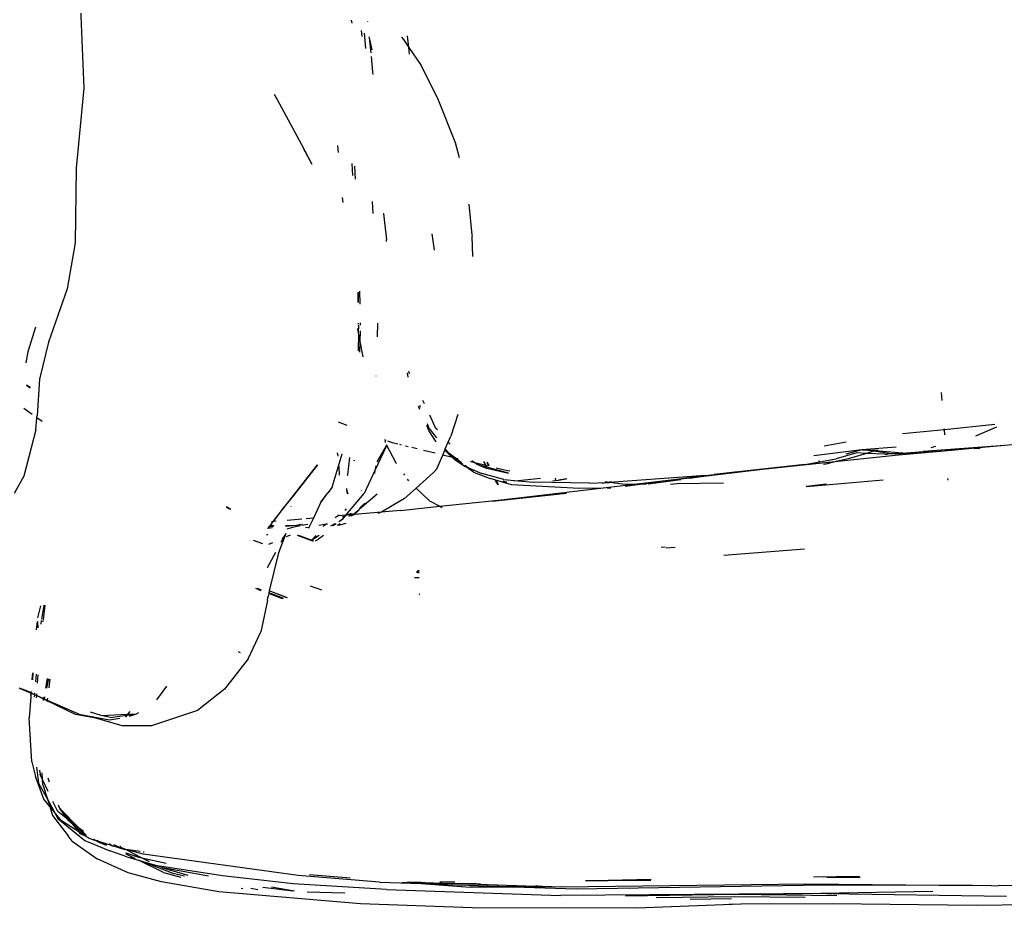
# Model space of a CAD drawing. Header units: millimetres. Extents: x -41292 to 298682, y -22072 to 33155.
# Drawn here: x 30320.8 to 30589.9, y -13208 to -12965.4 of the extents above; entities that cross this region are included whole.
import ezdxf

# ---------------------------------------------------------------- set-up
doc = ezdxf.new("R2010")
doc.units = ezdxf.units.MM

# ---------------------------------------------------------------- blocks, each defined once
blk = doc.blocks.new('rmfnasesx')
for p, q in [((57800.56, 2552.43), (57801.52, 2528.31)), ((57874.77, 2546.04), (57874.6, 2546.92)), ((57879.1, 2546.47), (57879.09, 2546.54)), ((57877.5, 2542.44), (57877.33, 2544.1)), ((57878.56, 2539.17), (57878.19, 2543.35)), ((57879.36, 2542.33), (57879.62, 2541.23)), ((57879.62, 2541.23), (57879.52, 2542.19)), ((57879.95, 2537.95), (57879.62, 2541.23)), ((57879.62, 2541.23), (57880.19, 2538.77)), ((57888.25, 2542.28), (57888.79, 2541.61)), ((57888.79, 2541.61), (57890.26, 2539.43)), ((57890.26, 2539.43), (57889.87, 2542.59)), ((57890.49, 2537.59), (57890.26, 2539.43)), ((57890.26, 2539.43), (57893.61, 2534.49)), ((57880.46, 2532.81), (57880.05, 2536.96)), ((57880.55, 2532.03), (57880.46, 2532.81)), ((57893.61, 2534.49), (57898.3, 2525.11)), ((57801.52, 2528.31), (57799.45, 2506.49)), ((57854.43, 2525.14), (57853.56, 2526.63)), ((57854.18, 2525.47), (57853.56, 2526.63)), ((57854.36, 2525.15), (57854.32, 2525.22)), ((57861.1, 2512.9), (57854.43, 2525.14)), ((57898.3, 2525.11), (57902.97, 2513.5)), ((57863.9, 2507.49), (57861.1, 2512.9)), ((57863.9, 2507.49), (57861.54, 2511.86)), ((57871.03, 2510.78), (57870.85, 2512.65)), ((57902.97, 2513.5), (57904, 2509.42)), ((57799.45, 2506.49), (57799.13, 2486.14)), ((57875, 2504.5), (57874.8, 2507.79)), ((57875.43, 2507.01), (57875.63, 2503.5)), ((57872.33, 2497.13), (57872.2, 2498.51)), ((57880.56, 2494.11), (57880.37, 2497.37)), ((57906.7, 2496.65), (57907.52, 2488.27)), ((57883.31, 2494.14), (57883.33, 2494.11)), ((57883.33, 2494.11), (57883.62, 2491.65)), ((57883.62, 2491.65), (57884.19, 2486.99)), ((57884.21, 2486.47), (57884.19, 2486.99)), ((57897.27, 2484.11), (57896.67, 2488.54)), ((57907.52, 2488.27), (57907.55, 2487.94)), ((57907.75, 2482.37), (57907.55, 2487.94)), ((57799.13, 2486.14), (57797.01, 2473.58)), ((57797.01, 2473.58), (57791.87, 2459.02)), ((57876.46, 2472.53), (57876.49, 2472.55)), ((57876.46, 2472.53), (57876.46, 2469.89)), ((57876.48, 2469.86), (57876.46, 2472.53)), ((57876.85, 2472.88), (57876.91, 2469.41)), ((57876.5, 2469.85), (57876.46, 2469.89)), ((57788.31, 2463.08), (57786.26, 2456.34)), ((57876.24, 2462.76), (57876.46, 2461.56)), ((57876.46, 2464.12), (57876.46, 2464)), ((57876.52, 2463.53), (57876.46, 2463.71)), ((57876.52, 2463.53), (57876.46, 2461.56)), ((57876.49, 2463.97), (57876.49, 2464.13)), ((57876.52, 2463.96), (57876.52, 2464.14)), ((57876.99, 2464.25), (57877, 2463.62)), ((57881.69, 2464.14), (57881.59, 2460.43)), ((57876.46, 2461.56), (57876.53, 2461.17)), ((57876.53, 2461.17), (57876.46, 2456.75)), ((57876.53, 2461.17), (57876.91, 2459.17)), ((57877.02, 2462.1), (57876.91, 2459.17)), ((57791.87, 2459.02), (57789.43, 2448.87)), ((57876.91, 2459.17), (57876.8, 2456.27)), ((57876.91, 2459.17), (57877.69, 2454.98)), ((57786.26, 2456.34), (57785.67, 2453.32)), ((57876.55, 2456.62), (57876.46, 2456.75)), ((57881.31, 2449.8), (57881.31, 2449.75)), ((57890.14, 2449.44), (57889.88, 2450.58)), ((57890.21, 2451.05), (57890.4, 2450.35)), ((57785.89, 2447.24), (57786.92, 2446.51)), ((57785.9, 2447.32), (57786.91, 2446.61)), ((57785.91, 2447.38), (57786.9, 2446.68)), ((57789.43, 2448.87), (57788.79, 2438.85)), ((58035.9, 2443.11), (58035.73, 2445.3)), ((57785.12, 2441), (57787.44, 2439.36)), ((57893.25, 2440.65), (57892.89, 2441.48)), ((57893.5, 2441.12), (57893.27, 2441.69)), ((57894.52, 2442.17), (57894.1, 2443.07)), ((57788.39, 2435.09), (57788.7, 2438.47)), ((57788.7, 2438.47), (57788.79, 2438.85)), ((57788.7, 2438.47), (57790.18, 2437.42)), ((57897.67, 2435.46), (57895.99, 2439.04)), ((57903.66, 2439.29), (57901.74, 2433.36)), ((57873.42, 2436.24), (57871.09, 2437.13)), ((57895.76, 2434.91), (57895.19, 2436.21)), ((57895.84, 2435.43), (57895.33, 2436.69)), ((58050.29, 2436.54), (58036.5, 2435.11)), ((58045.06, 2433.47), (58050.84, 2435.85)), ((57788.39, 2435.09), (57785.19, 2422.44)), ((57897.77, 2431.76), (57895.76, 2434.91)), ((57895.84, 2435.43), (57897.87, 2432.87)), ((57898.06, 2435.03), (57897.67, 2435.46)), ((57901.04, 2431.73), (57901.74, 2433.36)), ((58036.5, 2435.11), (58025.08, 2433.94)), ((58036.5, 2435.11), (58036.48, 2435.34)), ((58036.61, 2433.67), (58036.5, 2435.11)), ((57884.15, 2430.72), (57881.02, 2424)), ((57881.66, 2426.29), (57884.15, 2430.72)), ((57883.69, 2432.06), (57883.82, 2431.71)), ((57884.07, 2432.17), (57883.74, 2432.3)), ((57883.86, 2431.64), (57883.82, 2431.71)), ((57886.8, 2425.93), (57884.22, 2430.93)), ((57885.84, 2431.5), (57884.58, 2431.98)), ((57887.27, 2431.15), (57885.84, 2431.5)), ((57888.23, 2430.91), (57887.8, 2431.02)), ((57890.13, 2430.45), (57889.33, 2430.65)), ((57892.58, 2429.85), (57891.1, 2430.22)), ((57900.24, 2429.86), (57901.04, 2431.73)), ((57901.55, 2431.17), (57901.04, 2431.73)), ((58009.72, 2431.68), (58003.71, 2430.65)), ((58023.32, 2430.3), (58014, 2429.64)), ((58052.98, 2430.79), (58030.75, 2429.14)), ((58048.88, 2430.42), (58030.75, 2429.14)), ((58034.11, 2430.51), (58032.83, 2430.16)), ((58048.88, 2430.42), (58036.41, 2429.28)), ((58052.98, 2430.79), (58048.88, 2430.42)), ((58071.12, 2432.45), (58052.98, 2430.79)), ((57869.31, 2419.45), (57872.1, 2428.53)), ((57870.72, 2428.76), (57870.9, 2428)), ((57870.9, 2428), (57870.91, 2427.85)), ((57874.07, 2427.47), (57873.49, 2422.82)), ((57897.48, 2428.66), (57894.3, 2429.44)), ((57897.91, 2424.39), (57899.52, 2428.16)), ((57899.52, 2428.16), (57900.08, 2429.47)), ((57902.18, 2427.51), (57899.52, 2428.16)), ((57900.08, 2429.47), (57900.24, 2429.86)), ((57901.79, 2427.9), (57900.08, 2429.47)), ((57901.18, 2428.7), (57900.24, 2429.86)), ((57903.01, 2427.31), (57901.18, 2428.7)), ((57901.18, 2428.7), (57901.79, 2427.9)), ((57902.42, 2427.46), (57901.79, 2427.9)), ((57902.18, 2427.51), (57901.79, 2427.9)), ((57902.82, 2426.92), (57902.18, 2427.51)), ((57902.42, 2427.46), (57902.18, 2427.51)), ((58014, 2429.64), (58000.9, 2427.98)), ((58024.02, 2428.15), (58006.61, 2426.31)), ((58012.65, 2428.75), (58006.96, 2427.16)), ((58014, 2429.64), (58009.58, 2428.42)), ((58015.23, 2428.63), (58010.61, 2427.24)), ((58015.23, 2428.63), (58012.65, 2428.75)), ((58014, 2429.64), (58018.3, 2429.55)), ((58017.18, 2429.21), (58014, 2429.64)), ((58017.62, 2429.35), (58014, 2429.64)), ((58017.18, 2429.21), (58015.23, 2428.63)), ((58020.21, 2428.4), (58015.23, 2428.63)), ((58017.62, 2429.35), (58017.18, 2429.21)), ((58022.15, 2428.53), (58017.18, 2429.21)), ((58018.3, 2429.55), (58017.62, 2429.35)), ((58025.04, 2428.74), (58017.62, 2429.35)), ((58020.21, 2428.4), (58021, 2428.45)), ((58022.15, 2428.53), (58021, 2428.45)), ((58025.04, 2428.74), (58022.15, 2428.53)), ((58023.26, 2428.38), (58022.15, 2428.53)), ((58036.41, 2429.28), (58023.26, 2428.38)), ((58036.41, 2429.28), (58024.02, 2428.15)), ((58025.17, 2428.73), (58025.04, 2428.74)), ((58025.17, 2428.73), (58030.75, 2429.14)), ((58046.31, 2429.95), (58044.61, 2429.84)), ((57853.22, 2410.02), (57865.36, 2425.5)), ((57865.36, 2425.5), (57858.75, 2417.15)), ((57871.2, 2425.12), (57871.29, 2422.69)), ((57875.35, 2426.79), (57875.3, 2426.48)), ((57881.23, 2425.25), (57881.02, 2424)), ((57886.8, 2425.93), (57886.82, 2425.9)), ((57905.03, 2425.62), (57902.42, 2427.46)), ((57903.01, 2427.31), (57902.42, 2427.46)), ((57905.42, 2425.17), (57902.82, 2426.92)), ((57904.63, 2426.08), (57903.01, 2427.31)), ((57903.21, 2427.26), (57903.01, 2427.31)), ((57903.72, 2427.14), (57903.48, 2427.2)), ((57905.42, 2425.17), (57905.9, 2425)), ((57905.9, 2425), (57905.54, 2425.25)), ((57906.17, 2424.91), (57905.64, 2425.32)), ((57905.9, 2425), (57906.04, 2424.9)), ((57907.96, 2423.55), (57906.04, 2424.9)), ((57906.04, 2424.9), (57906.35, 2424.77)), ((57908.27, 2426.03), (57907.1, 2426.32)), ((57908.27, 2426.03), (57907.46, 2426.57)), ((57908.98, 2425.56), (57908.27, 2426.03)), ((57911.31, 2425.29), (57908.27, 2426.03)), ((57917.46, 2423.21), (57908.98, 2425.56)), ((57910.57, 2424.89), (57908.98, 2425.56)), ((57911.56, 2424.52), (57910.57, 2424.89)), ((57910.62, 2426.39), (57911.31, 2425.29)), ((57911.31, 2425.29), (57911.52, 2424.96)), ((57911.86, 2425.15), (57911.31, 2425.29)), ((57911.6, 2426.26), (57912.05, 2425.26)), ((57911.63, 2426.26), (57912.11, 2425.29)), ((57912.17, 2425.33), (57911.66, 2426.26)), ((57911.66, 2426.26), (57912.14, 2425.31)), ((57998.41, 2425.56), (57973.65, 2422.83)), ((58006.61, 2426.31), (57986.88, 2424.22)), ((57998.41, 2425.56), (58006.96, 2427.16)), ((58002.48, 2426.47), (58002.17, 2426.38)), ((58004.11, 2425.72), (58003.51, 2425.61)), ((58006.61, 2426.31), (58004.11, 2425.72)), ((58010.61, 2427.24), (58006.61, 2426.31)), ((57785.19, 2422.44), (57782.53, 2417.66)), ((57873.49, 2422.82), (57873.47, 2422.54)), ((57881.02, 2424), (57878.07, 2417.68)), ((57880.89, 2423.23), (57880.88, 2423.15)), ((57881.02, 2424), (57880.89, 2423.23)), ((57888.83, 2423.04), (57889.1, 2422.66)), ((57892.24, 2419.14), (57897.01, 2423.38)), ((57897.91, 2424.39), (57897.01, 2423.38)), ((57907.96, 2423.55), (57906.35, 2424.77)), ((57906.35, 2424.77), (57910.21, 2423.15)), ((57907.96, 2423.55), (57912.46, 2421.78)), ((57916.18, 2421.5), (57910.21, 2423.15)), ((57917.45, 2423.19), (57911.56, 2424.52)), ((57917.26, 2423.84), (57914.14, 2424.6)), ((57917.88, 2423.77), (57917.26, 2423.84)), ((57971.24, 2422.57), (57945, 2420.7)), ((57971.24, 2422.57), (57962.63, 2421.39)), ((57986.88, 2424.22), (57967.01, 2421.9)), ((57967.01, 2421.9), (57973.65, 2422.83)), ((57971.24, 2422.57), (57973.65, 2422.83)), ((57973.65, 2422.83), (57979.98, 2423.72)), ((57869.31, 2419.45), (57868.14, 2417.87)), ((57869.31, 2419.45), (57868.18, 2417.84)), ((57889.83, 2421.62), (57890.19, 2421.1)), ((57918.3, 2420.07), (57912.46, 2421.78)), ((57913.87, 2421.19), (57914.57, 2420.07)), ((57914.13, 2421.18), (57914.7, 2420.11)), ((57914.17, 2421.18), (57914.7, 2420.11)), ((57916.63, 2420.76), (57916.01, 2421.08)), ((57916.18, 2421.5), (57920.09, 2421.13)), ((57917.03, 2420.8), (57916.63, 2420.76)), ((57916.63, 2420.76), (57916.79, 2420.73)), ((57936.92, 2419.03), (57918.3, 2420.07)), ((57920.09, 2421.13), (57918.98, 2421.01)), ((57926.23, 2421.79), (57920.09, 2421.13)), ((57920.09, 2421.13), (57924.25, 2420.74)), ((57939.63, 2420.55), (57924.25, 2420.74)), ((57929.54, 2421.13), (57930.3, 2421.24)), ((57930.25, 2421.9), (57930.3, 2421.24)), ((57930.3, 2421.24), (57931.18, 2421.37)), ((57930.3, 2421.24), (57930.3, 2421.14)), ((57931.18, 2421.37), (57933.22, 2421.73)), ((57933.38, 2421.7), (57931.18, 2421.37)), ((57939.63, 2420.55), (57944.07, 2420.68)), ((57943.03, 2420.5), (57944.07, 2420.68)), ((57952.62, 2420.22), (57943.32, 2419.13)), ((57944.46, 2420.74), (57943.8, 2420.81)), ((57944.07, 2420.68), (57944.46, 2420.74)), ((57944.07, 2420.68), (57944.84, 2420.7)), ((57944.46, 2420.74), (57945.58, 2420.93)), ((57944.84, 2420.7), (57944.46, 2420.74)), ((57944.84, 2420.7), (57945, 2420.7)), ((57949.39, 2420.18), (57945, 2420.7)), ((57954.06, 2420.24), (57949.39, 2419.61)), ((57952.62, 2420.22), (57949.39, 2420.18)), ((57962.63, 2421.39), (57952.62, 2420.22)), ((57954.06, 2420.24), (57953.45, 2420.23)), ((57958.42, 2420.82), (57954.06, 2420.24)), ((57955.16, 2420.25), (57954.06, 2420.24)), ((57955.59, 2420.3), (57964.54, 2421.55)), ((57963.54, 2420.35), (57961.69, 2420.17)), ((57967.01, 2421.9), (57962.63, 2421.39)), ((57976.18, 2420.51), (57963.54, 2420.35)), ((57998.75, 2419.6), (57998.86, 2419.57)), ((57998.86, 2419.57), (58019.81, 2421.45)), ((58004.3, 2420.22), (57998.86, 2419.57)), ((58037.54, 2421.29), (58037.5, 2421.77)), ((57858.75, 2417.15), (57855.88, 2413.56)), ((57866.24, 2415.31), (57868.18, 2417.84)), ((57868.11, 2417.83), (57866.24, 2415.31)), ((57873.1, 2411.77), (57878.07, 2417.68)), ((57873.3, 2419.02), (57873.29, 2418.81)), ((57873.29, 2418.81), (57873.45, 2417.58)), ((57873.29, 2418.81), (57873.66, 2417.63)), ((57881.59, 2417.55), (57876.7, 2413.29)), ((57877.28, 2418.51), (57877.32, 2418.59)), ((57889.11, 2416.36), (57892.24, 2419.14)), ((57892.13, 2419.24), (57892.24, 2419.14)), ((57892.24, 2419.14), (57895.95, 2415.65)), ((57913.15, 2415.61), (57933.29, 2417.82)), ((57943.32, 2419.13), (57921.77, 2416.61)), ((57921.77, 2416.61), (57933.29, 2417.82)), ((57943.32, 2419.13), (57936.92, 2419.03)), ((57945.39, 2419.16), (57944.41, 2419.15)), ((57840.4, 2414.05), (57841.55, 2413.44)), ((57840.42, 2414.1), (57841.58, 2413.48)), ((57858.13, 2414.18), (57858.13, 2414.22)), ((57866.24, 2415.31), (57864.2, 2410.99)), ((57876.7, 2413.29), (57878.14, 2414.95)), ((57878.14, 2414.95), (57876.92, 2413.74)), ((57878.14, 2415.01), (57878.14, 2414.95)), ((57889.11, 2416.36), (57882.81, 2412.63)), ((57888.02, 2413.08), (57898.71, 2414.2)), ((57895.95, 2415.65), (57898.71, 2414.2)), ((57898.71, 2414.2), (57921.77, 2416.61)), ((57898.71, 2414.2), (57899.21, 2413.93)), ((57921.77, 2416.61), (57913.15, 2415.61)), ((57840.38, 2413.98), (57841.5, 2413.38)), ((57855.88, 2413.56), (57853.22, 2410.02)), ((57870.95, 2411.58), (57870.18, 2411.04)), ((57870.95, 2411.58), (57870.79, 2411.56)), ((57871.29, 2411.82), (57870.95, 2411.58)), ((57873.1, 2411.77), (57870.95, 2411.58)), ((57872.98, 2411.63), (57872.05, 2411.25)), ((57872.13, 2410.62), (57872.98, 2411.63)), ((57873.17, 2413.47), (57872.83, 2413.09)), ((57872.98, 2411.63), (57873.1, 2411.77)), ((57873.13, 2411.69), (57872.98, 2411.63)), ((57873.39, 2411.79), (57873.1, 2411.77)), ((57874.49, 2412.24), (57873.39, 2411.79)), ((57874.73, 2411.91), (57873.39, 2411.79)), ((57874.54, 2411.81), (57873.82, 2411.42)), ((57875.26, 2411.87), (57874.48, 2411.48)), ((57874.99, 2411.85), (57874.48, 2411.48)), ((57875.11, 2412.11), (57874.73, 2411.91)), ((57875.13, 2411.95), (57874.73, 2411.91)), ((57875.13, 2411.95), (57875.04, 2411.88)), ((57875.31, 2412.08), (57875.13, 2411.95)), ((57875.48, 2411.98), (57875.13, 2411.95)), ((57875.61, 2412.38), (57875.31, 2412.08)), ((57882.81, 2412.63), (57875.48, 2411.98)), ((57875.64, 2412.06), (57875.48, 2411.98)), ((57875.78, 2412.47), (57875.61, 2412.38)), ((57875.64, 2412.06), (57876.01, 2412.48)), ((57876.68, 2413.26), (57875.78, 2412.47)), ((57876.1, 2412.58), (57876.68, 2413.26)), ((57876.68, 2413.26), (57876.7, 2413.29)), ((57882.5, 2412.48), (57881.85, 2412.19)), ((57888.02, 2413.08), (57882.81, 2412.63)), ((57899.27, 2413.9), (57899.34, 2413.87)), ((57853.18, 2410.02), (57852.1, 2408.6)), ((57853.27, 2408.66), (57852.1, 2408.6)), ((57852.59, 2409.06), (57853.34, 2408.78)), ((57853.18, 2410.02), (57852.75, 2409.98)), ((57852.79, 2409.07), (57853.37, 2408.85)), ((57852.93, 2409.07), (57853.4, 2408.89)), ((57853.22, 2410.02), (57853.18, 2410.02)), ((57854.04, 2410.09), (57853.22, 2410.02)), ((57859.56, 2408.98), (57856.56, 2408.65)), ((57859.56, 2408.98), (57856.61, 2408.83)), ((57861.03, 2410.71), (57857.04, 2410.36)), ((57860.65, 2408.84), (57858.9, 2408.47)), ((57860.82, 2409.22), (57859.56, 2408.98)), ((57860.95, 2409.18), (57859.56, 2408.98)), ((57862.66, 2409.26), (57861.07, 2408.93)), ((57861.33, 2409.23), (57861.23, 2409.22)), ((57864.2, 2410.99), (57862.24, 2410.81)), ((57864.2, 2410.99), (57863.01, 2408.45)), ((57867.76, 2409.32), (57865.7, 2408.94)), ((57866.98, 2408.76), (57866.87, 2408.63)), ((57867.76, 2409.32), (57866.98, 2408.76)), ((57867.83, 2409.36), (57867.76, 2409.32)), ((57868.03, 2409.36), (57867.83, 2409.36)), ((57870.08, 2409.4), (57868.9, 2408.77)), ((57870.39, 2409.41), (57869.53, 2408.82)), ((57871.56, 2409.43), (57870.81, 2408.91)), ((57873.05, 2409.46), (57870.99, 2408.92)), ((57872.13, 2410.62), (57871.13, 2409.93)), ((57851.66, 2406.42), (57851.43, 2406.36)), ((57851.78, 2406.42), (57851.66, 2406.42)), ((57851.73, 2408.13), (57851.72, 2408.1)), ((57852.1, 2408.6), (57851.73, 2408.13)), ((57853.07, 2408.28), (57851.73, 2408.13)), ((57852.1, 2408.6), (57851.99, 2408.59)), ((57856.68, 2406.78), (57854.71, 2401.48)), ((57856.68, 2406.78), (57856, 2405.54)), ((57857.84, 2406.35), (57856.82, 2405.9)), ((57858.9, 2408.47), (57856.93, 2407.91)), ((57859.77, 2406.32), (57863.71, 2404.82)), ((57859.98, 2406.32), (57863.76, 2404.88)), ((57860.13, 2406.32), (57863.8, 2404.92)), ((57863.01, 2408.45), (57862.05, 2408.28)), ((57863.01, 2408.45), (57862.87, 2408.17)), ((57864.91, 2406.26), (57863.8, 2404.92)), ((57865.83, 2406.25), (57863.8, 2404.92)), ((57867.02, 2406.24), (57865.62, 2405.25)), ((57847.78, 2404.97), (57850.31, 2404.01)), ((57853.09, 2404.26), (57851.94, 2403.76)), ((57856, 2405.54), (57855.33, 2404.32)), ((57856, 2405.54), (57855.63, 2405.38)), ((57863.71, 2404.82), (57863.63, 2404.73)), ((57863.76, 2404.88), (57863.71, 2404.82)), ((57863.71, 2404.82), (57863.93, 2404.73)), ((57863.8, 2404.92), (57863.76, 2404.88)), ((57863.76, 2404.88), (57864.1, 2404.75)), ((57863.8, 2404.92), (57864.22, 2404.76)), ((57864.81, 2404.8), (57865.62, 2405.25)), ((57853.84, 2401.57), (57851.58, 2397.43)), ((57854.71, 2401.48), (57852.18, 2391.16)), ((57960.34, 2403.01), (57959.17, 2402.91)), ((57962.96, 2402.97), (57960.53, 2402.73)), ((57998.31, 2402.49), (57976.3, 2400.74)), ((57851.57, 2397.37), (57851.58, 2397.43)), ((57893.08, 2395.95), (57892.37, 2396.12)), ((57893.08, 2396.03), (57892.4, 2396.19)), ((57892.42, 2396.24), (57893.08, 2396.08)), ((57893.07, 2396.38), (57892.46, 2396.32)), ((57892.62, 2396.71), (57893.06, 2396.75)), ((57891.79, 2394.72), (57893.11, 2394.8)), ((57850, 2391.15), (57848.47, 2391.74)), ((57850.03, 2391.34), (57848.93, 2391.76)), ((57852.01, 2390.38), (57851.83, 2389.54)), ((57852.05, 2390.57), (57852.01, 2390.38)), ((57855.77, 2388.95), (57852.01, 2390.38)), ((57852.17, 2391.08), (57852.05, 2390.57)), ((57856.11, 2389.02), (57852.05, 2390.57)), ((57852.18, 2391.16), (57852.17, 2391.08)), ((57857.03, 2389.22), (57852.17, 2391.08)), ((57857.19, 2389.25), (57852.18, 2391.16)), ((57866.54, 2391.26), (57863.47, 2392.43)), ((57893, 2390.27), (57893.24, 2390.21)), ((57790.07, 2383.35), (57790.73, 2387.16)), ((57790.85, 2387.18), (57790.4, 2383.22)), ((57851.69, 2388.48), (57849.9, 2379.93)), ((57851.69, 2388.48), (57851.81, 2389.43)), ((57851.81, 2389.43), (57851.71, 2388.99)), ((57851.81, 2389.43), (57851.83, 2389.54)), ((57788.96, 2383.78), (57789.78, 2387.01)), ((57788.64, 2380.44), (57788.84, 2382.76)), ((57789.08, 2381.02), (57788.97, 2382.79)), ((57789.84, 2382), (57790, 2382.98)), ((57790.38, 2383.05), (57790.33, 2382.66)), ((57846.38, 2372.55), (57849.9, 2379.93)), ((57844.32, 2374.23), (57843.76, 2374.46)), ((57846.38, 2372.55), (57839.94, 2364.28)), ((57787.45, 2366.85), (57787.61, 2368.69)), ((57787.61, 2368.69), (57787.47, 2366.84)), ((57788.5, 2368.36), (57788.33, 2366.26)), ((57788.88, 2365.9), (57789.02, 2368.17)), ((57791.12, 2364.57), (57791.63, 2367.2)), ((57791.9, 2367.1), (57791.36, 2364.59)), ((57792.26, 2366.97), (57791.95, 2364.65)), ((57783.88, 2364.6), (57784.17, 2364.49)), ((57786.01, 2363.81), (57784.17, 2364.49)), ((57784.17, 2364.49), (57787.13, 2363.19)), ((57787.14, 2363.26), (57786.01, 2363.81)), ((57787.07, 2362.53), (57787.13, 2363.19)), ((57787.13, 2363.19), (57787.1, 2362.52)), ((57787.13, 2363.19), (57787.14, 2363.26)), ((57787.13, 2363.19), (57787.16, 2363.17)), ((57787.14, 2363.26), (57787.17, 2363.6)), ((57787.2, 2363.59), (57787.14, 2363.26)), ((57787.14, 2363.26), (57788.06, 2362.81)), ((57787.16, 2363.17), (57788.06, 2362.81)), ((57788.09, 2363.23), (57788.06, 2362.81)), ((57788.66, 2362.51), (57788.69, 2362.99)), ((57821.46, 2361.39), (57824.23, 2365.05)), ((57839.94, 2364.28), (57832.54, 2358.49)), ((57787.08, 2362.22), (57786.59, 2356.49)), ((57787.07, 2362.53), (57787.08, 2362.22)), ((57788.06, 2362.81), (57788.01, 2362.17)), ((57788.06, 2362.81), (57788.66, 2362.51)), ((57788.62, 2361.94), (57788.66, 2362.51)), ((57790.54, 2361.59), (57788.66, 2362.51)), ((57788.66, 2362.51), (57790.56, 2361.69)), ((57790.5, 2361.22), (57790.52, 2361.51)), ((57790.52, 2361.51), (57790.54, 2361.59)), ((57790.54, 2361.59), (57790.56, 2361.69)), ((57791.48, 2361.13), (57790.54, 2361.59)), ((57790.56, 2361.69), (57790.66, 2362.21)), ((57790.56, 2361.69), (57791.5, 2361.28)), ((57790.83, 2362.14), (57790.73, 2361.69)), ((57791.48, 2361.13), (57791.45, 2360.86)), ((57791.5, 2361.28), (57791.48, 2361.13)), ((57799.24, 2357.34), (57791.48, 2361.13)), ((57791.58, 2361.85), (57791.5, 2361.28)), ((57791.5, 2361.28), (57800.74, 2357.26)), ((57806.3, 2357.05), (57803.38, 2358.04)), ((57813.31, 2357.18), (57815.89, 2357.56)), ((57814.05, 2358.19), (57813.5, 2357.43)), ((57813.5, 2357.43), (57815.89, 2357.56)), ((57814.04, 2356.94), (57815.89, 2357.56)), ((57815.89, 2357.56), (57816.55, 2357.95)), ((57832.54, 2358.49), (57820.02, 2354.23)), ((57787.3, 2344.4), (57786.59, 2356.49)), ((57804.83, 2356.32), (57799.24, 2357.34)), ((57808.58, 2355.79), (57800.74, 2357.26)), ((57812.04, 2354.3), (57804.83, 2356.32)), ((57806.3, 2357.05), (57813.5, 2357.43)), ((57808.78, 2356.51), (57806.3, 2357.05)), ((57811.37, 2356.28), (57808.58, 2355.79)), ((57808.78, 2356.51), (57813.31, 2357.18)), ((57813.31, 2357.18), (57812.94, 2356.67)), ((57813.5, 2357.43), (57813.31, 2357.18)), ((57820.02, 2354.23), (57812.04, 2354.3)), ((57787.3, 2344.4), (57788.32, 2340.48)), ((57788.62, 2343.01), (57789.17, 2338.66)), ((57789.46, 2342.14), (57789.6, 2340.98)), ((57790.23, 2339.65), (57790.13, 2341.45)), ((57790.61, 2334.22), (57788.32, 2340.48)), ((57789.17, 2338.66), (57791.58, 2334.21)), ((57790.23, 2339.65), (57789.6, 2340.98)), ((57791.79, 2336.36), (57790.23, 2339.65)), ((57790.32, 2338.12), (57790.23, 2339.65)), ((57792.2, 2338.91), (57791.8, 2339.94)), ((57790.32, 2338.12), (57791.58, 2334.21)), ((57792.21, 2332.25), (57790.61, 2334.22)), ((57791.58, 2334.21), (57793.49, 2330.68)), ((57791.58, 2334.21), (57792.21, 2332.25)), ((57794.4, 2330.86), (57793.11, 2333.59)), ((57792.21, 2332.25), (57793.02, 2329.75)), ((57793.49, 2330.68), (57792.21, 2332.25)), ((57795.39, 2328.36), (57793.49, 2330.68)), ((57793.49, 2330.68), (57794.44, 2328.93)), ((57797.16, 2328.72), (57794.4, 2330.86)), ((57795.01, 2331.68), (57794.66, 2332.6)), ((57795.01, 2331.68), (57800.39, 2326.21)), ((57797.16, 2328.72), (57795.01, 2331.68)), ((57795.01, 2331.68), (57797.8, 2328.22)), ((57793.02, 2329.75), (57797.22, 2324.21)), ((57794.44, 2328.93), (57801.84, 2322.94)), ((57800.13, 2325.34), (57795.39, 2328.36)), ((57797.36, 2328.44), (57797.16, 2328.72)), ((57797.8, 2328.22), (57797.16, 2328.72)), ((57797.36, 2328.44), (57798.48, 2327.38)), ((57800.39, 2326.21), (57797.8, 2328.22)), ((57797.8, 2328.22), (57798.48, 2327.38)), ((57798.48, 2327.38), (57798.97, 2326.91)), ((57798.48, 2327.38), (57800.13, 2325.34)), ((57798.97, 2326.91), (57801.99, 2324.59)), ((57800.13, 2325.34), (57800.48, 2324.91)), ((57801.68, 2324.35), (57800.13, 2325.34)), ((57800.39, 2326.21), (57801.99, 2324.59)), ((57801.43, 2325.4), (57800.39, 2326.21)), ((57798.36, 2322.76), (57797.22, 2324.21)), ((57798.36, 2322.76), (57805.18, 2317.96)), ((57800.48, 2324.91), (57801.68, 2324.35)), ((57801.68, 2324.35), (57802.63, 2323.91)), ((57802.9, 2323.57), (57801.68, 2324.35)), ((57801.84, 2322.94), (57808.64, 2320.11)), ((57801.99, 2324.59), (57802.15, 2324.51)), ((57802.18, 2324.47), (57802.15, 2324.51)), ((57802.9, 2323.57), (57804.3, 2323.14)), ((57803.97, 2323.3), (57804.3, 2323.14)), ((57804.58, 2323.06), (57804.29, 2323.21)), ((57804.3, 2323.14), (57804.58, 2323.06)), ((57804.58, 2323.06), (57805.54, 2322.76)), ((57805.87, 2322.37), (57804.58, 2323.06)), ((57805.05, 2323.02), (57805.54, 2322.76)), ((57805.54, 2322.76), (57807.69, 2321.66)), ((57805.54, 2322.76), (57808.97, 2321.71)), ((57807.26, 2321.75), (57805.87, 2322.37)), ((57807.26, 2321.75), (57807.37, 2321.73)), ((57808.97, 2321.71), (57808.58, 2322.1)), ((57813.27, 2318.49), (57808.64, 2320.11)), ((57809.39, 2321.29), (57808.97, 2321.71)), ((57808.97, 2321.71), (57812.75, 2320.55)), ((57809.64, 2321.83), (57812.75, 2320.55)), ((57811.57, 2321.33), (57811.45, 2321.36)), ((57811.68, 2321.18), (57811.57, 2321.33)), ((57811.68, 2321.18), (57812.96, 2320.52)), ((57812.96, 2320.52), (57812.75, 2320.55)), ((57816.94, 2319.94), (57812.96, 2320.52)), ((57817.71, 2319.26), (57812.96, 2320.52)), ((57813.2, 2320.4), (57817.36, 2318.27)), ((57817.97, 2319.79), (57817.74, 2319.82)), ((57813.6, 2314.12), (57805.18, 2317.96)), ((57812.99, 2319.62), (57816.19, 2318.54)), ((57813.9, 2319.22), (57813.01, 2319.5)), ((57815.61, 2318), (57813.08, 2319.25)), ((57813.27, 2318.49), (57816.47, 2317.58)), ((57816.19, 2318.54), (57813.9, 2319.22)), ((57814.88, 2318.25), (57814.4, 2318.44)), ((57815.43, 2318.04), (57814.93, 2318.24)), ((57816.19, 2318.54), (57817.36, 2318.27)), ((57823.25, 2314.24), (57816.47, 2317.58)), ((57816.47, 2317.58), (57817, 2317.43)), ((57825.91, 2313.97), (57817, 2317.43)), ((57817, 2317.43), (57821.72, 2316.09)), ((57817.36, 2318.27), (57819.4, 2317.22)), ((57817.36, 2318.27), (57823.97, 2316.74)), ((57860.07, 2313.45), (57817.71, 2319.26)), ((57823.13, 2315.48), (57821.72, 2316.09)), ((57821.72, 2316.09), (57822.31, 2315.93)), ((57839.36, 2313.29), (57822.31, 2315.93)), ((57835.53, 2313.27), (57823.13, 2315.48)), ((57823.13, 2315.48), (57829.96, 2313.53)), ((57822.76, 2311.7), (57813.6, 2314.12)), ((57823.25, 2314.24), (57828.06, 2313)), ((57829.06, 2313.27), (57825.91, 2313.97)), ((57858.67, 2311.12), (57839.36, 2313.29)), ((57882.29, 2311.58), (57860.07, 2313.45)), ((57863.12, 2313.68), (57874.23, 2312.81)), ((57938.51, 2312), (57944.75, 2312.06)), ((57944.75, 2312.06), (57940.64, 2311.97)), ((57949.47, 2312.1), (57942.31, 2311.94)), ((57956.32, 2312.12), (57944.12, 2311.92)), ((57956.43, 2312.31), (57944.75, 2312.06)), ((57944.75, 2312.06), (57949.47, 2312.1)), ((57956.4, 2312.25), (57949.47, 2312.1)), ((57949.47, 2312.1), (57956.35, 2312.17)), ((58000.78, 2313.09), (58013.04, 2313.26)), ((58013.41, 2313.04), (58003.51, 2312.97)), ((58004.41, 2312.92), (58013.54, 2312.96)), ((57838.42, 2308.96), (57822.76, 2311.7)), ((57844.97, 2309.77), (57844.49, 2309.83)), ((57847.16, 2309.91), (57849.06, 2309.58)), ((57858.59, 2309.11), (57850.39, 2310.09)), ((57859.09, 2309.09), (57852.74, 2310.22)), ((57884.21, 2309.59), (57858.67, 2311.12)), ((57882.29, 2311.58), (57893.64, 2311.2)), ((57884.21, 2309.59), (57931.73, 2307.95)), ((57888.38, 2311.59), (57893.64, 2311.2)), ((57889.79, 2311.59), (57890.15, 2311.56)), ((57890.15, 2311.56), (57892.15, 2311.59)), ((57891.55, 2311.45), (57890.15, 2311.56)), ((57891.55, 2311.45), (57903.85, 2311.21)), ((57891.55, 2311.45), (57899.26, 2311.36)), ((57891.55, 2311.45), (57895.42, 2311.14)), ((57892.15, 2311.59), (57892.44, 2311.58)), ((57892.44, 2311.58), (57893.6, 2311.59)), ((57892.44, 2311.58), (57899.26, 2311.36)), ((57893.64, 2311.2), (57906.99, 2310.23)), ((57893.64, 2311.2), (57895.42, 2311.14)), ((57895.42, 2311.14), (57917.62, 2310.41)), ((57895.42, 2311.14), (57906.99, 2310.23)), ((57898.72, 2311.64), (57902.86, 2311.67)), ((57899.26, 2311.36), (57908.53, 2311.22)), ((57899.26, 2311.36), (57903.85, 2311.21)), ((57903.85, 2311.21), (57906.54, 2311.16)), ((57908.53, 2311.22), (57906.54, 2311.16)), ((57906.54, 2311.16), (57924.84, 2310.52)), ((57917.62, 2310.41), (57906.99, 2310.23)), ((57921.75, 2310.27), (57906.99, 2310.23)), ((57908.53, 2311.22), (57909.87, 2311.17)), ((57918.44, 2310.38), (57917.62, 2310.41)), ((57924.84, 2310.52), (57918.44, 2310.38)), ((57918.44, 2310.38), (57926.23, 2310.48)), ((57918.44, 2310.38), (57921.75, 2310.27)), ((57931.89, 2310.29), (57921.75, 2310.27)), ((57921.75, 2310.27), (57936.01, 2309.8)), ((57925.53, 2310.54), (57924.84, 2310.52)), ((57925.53, 2310.54), (57926.23, 2310.48)), ((57926.23, 2310.48), (57926.76, 2310.49)), ((57926.76, 2310.49), (57931.89, 2310.29)), ((57931.89, 2310.29), (57998.59, 2311.15)), ((57936.01, 2309.8), (57997.91, 2310.79)), ((57992.6, 2308.41), (58033.36, 2309.12)), ((58044.19, 2310.66), (57997.91, 2310.79)), ((57998.59, 2311.15), (58044.19, 2310.66)), ((58049.42, 2310.61), (58044.19, 2310.66)), ((58049.42, 2310.61), (58051.19, 2310.64)), ((58063.56, 2310.61), (58051.19, 2310.64)), ((57877.11, 2305.64), (57838.42, 2308.96)), ((57862.5, 2308.92), (57872.79, 2308.68)), ((57992.6, 2308.41), (57931.73, 2307.95)), ((57979.61, 2308.18), (57949.47, 2307.81)), ((57957.78, 2307.37), (57979.13, 2307.65)), ((57978.4, 2307.01), (57967.13, 2306.89)), ((57979.13, 2307.65), (57998.48, 2307.5)), ((57979.61, 2308.18), (57992.6, 2308.41)), ((58007.13, 2307.9), (57979.61, 2308.18)), ((58004.44, 2308.5), (57992.6, 2308.41)), ((58004.44, 2308.5), (58053.47, 2307.8)), ((57907.55, 2304.56), (57877.11, 2305.64)), ((57952.53, 2304.46), (57907.55, 2304.56)), ((57980.97, 2305.54), (57952.53, 2304.46)), ((57980.97, 2305.54), (57977.63, 2305.52)), ((57981.06, 2305.54), (57980.97, 2305.54)), ((58006.04, 2305.65), (57981.06, 2305.54)), ((58045.18, 2305.24), (58006.04, 2305.65)), ((58082.95, 2305.64), (58045.18, 2305.24))]:
    blk.add_line(p, q)

msp = doc.modelspace()

# ---------------------------------------------------------------- block references
msp.add_blockref('rmfnasesx', (-27463.27, -15512.43))

doc.saveas('drawing.dxf')
